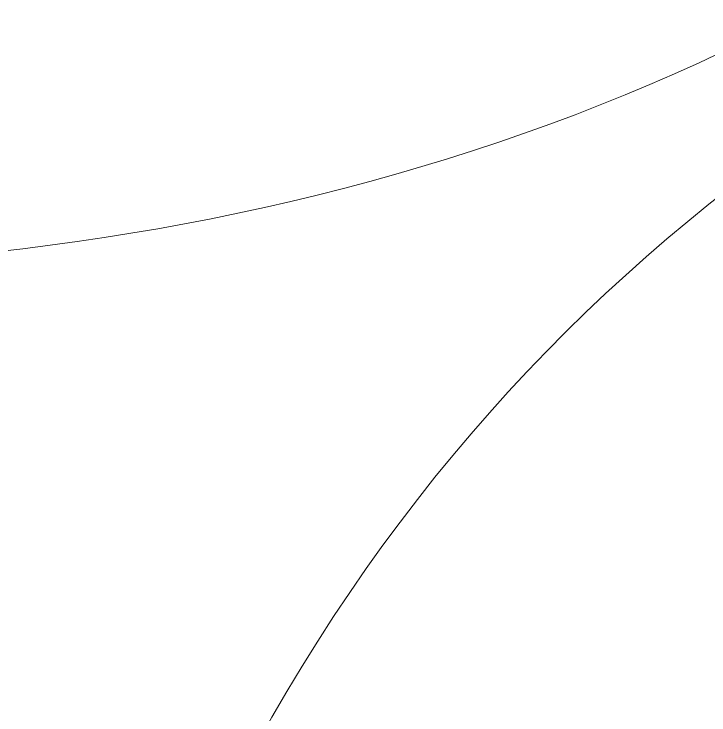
# Model space of a CAD drawing. Header units: centimetres. Extents: x -28.2 to 23.5, y -23.7 to 26.6.
# Drawn here: x -18.169 to -16.675, y 9.389 to 10.894 of the extents above; entities that cross this region are included whole.
import ezdxf

# ---------------------------------------------------------------- set-up
doc = ezdxf.new("R2010")
doc.units = ezdxf.units.CM
doc.header["$MEASUREMENT"] = 0
doc.layers.add('layer 1', color=7, linetype='Continuous')

msp = doc.modelspace()

# ---------------------------------------------------------------- linework, layer by layer
at = {"layer": 'layer 1', "color": 250, "lineweight": 9}
for points in [[(-15.7116, 19.20138), (-15.74966, 19.09156), (-15.7546, 18.97843), (-15.71148, 18.86048), (-15.71148, 18.86048), (-15.33, 18.16243), (-14.9485, 17.46439), (-14.56701, 16.76634), (-14.56701, 16.76634), (-13.32509, 16.55934), (-12.87393, 14.58277), (-14.37221, 13.9904), (-14.37221, 13.9904), (-14.92441, 10.71129), (-17.89867, 9.95728), (-20.30845, 10.51645), (-20.30845, 10.51645), (-20.76779, 10.62304), (-21.0849, 10.89299), (-21.60428, 10.97096), (-21.60428, 10.97096), (-21.94642, 10.96406), (-22.13066, 10.79929), (-22.21304, 10.53266), (-22.21304, 10.53266), (-22.1012, 9.8773), (-22.05613, 9.1997), (-22.33478, 8.41417), (-22.33478, 8.41417), (-21.12934, 7.23643), (-20.4182, 4.44632), (-20.92247, 3.34929), (-20.92247, 3.34929), (-21.38919, 2.7527), (-22.7759, 4.83571), (-23.29073, 5.75638), (-23.29073, 5.75638), (-23.15348, 4.97523), (-23.19881, 3.86289), (-23.44231, 3.86899), (-23.44231, 3.86899), (-24.45689, 3.95421), (-25.32971, 6.7302), (-24.98068, 8.03295), (-24.98068, 8.03295), (-26.72587, 8.64713), (-28.19094, 10.95887), (-27.16833, 12.31981), (-27.16833, 12.31981), (-26.76502, 12.69946), (-25.73854, 12.7449), (-25.19553, 12.73288), (-25.19553, 12.73288), (-25.93511, 13.30228), (-26.03613, 15.67184), (-24.78831, 16.54467), (-24.78831, 16.54467), (-24.54445, 16.68895), (-24.1989, 16.66463), (-24.17324, 16.92463), (-24.17324, 16.92463), (-24.04098, 18.1477), (-25.57227, 17.18506), (-25.47598, 19.03093), (-25.47598, 19.03093), (-25.45329, 19.10906), (-25.39318, 19.16381), (-25.30553, 19.20138), (-25.30553, 19.20138), (-25.30553, 19.20138), (-25.3094, 19.20138), (-25.3094, 19.20138), (-25.3094, 19.20138), (-25.3094, 19.20138), (-25.3094, 19.80138), (-25.3094, 19.80138), (-25.3094, 19.80138), (-25.3094, 19.80138), (-23.3074, 19.80138), (-23.3074, 19.80138), (-23.3074, 19.80138), (-23.3074, 19.80138), (-23.3074, 19.20138), (-23.3074, 19.20138), (-23.3074, 19.20138), (-23.3074, 19.20138), (-23.3088, 19.20138), (-23.3088, 19.20138), (-23.3088, 19.20138), (-23.14788, 18.62265), (-22.74541, 18.15258), (-22.09737, 18.04473), (-22.09737, 18.04473), (-21.90865, 17.94125), (-22.15825, 17.53946), (-21.97562, 17.47859), (-21.97562, 17.47859), (-21.4318, 17.64092), (-21.02798, 17.82153), (-20.48416, 17.98387), (-20.48416, 17.98387), (-20.3198, 18.36129), (-20.67896, 18.60482), (-20.84941, 18.66569), (-20.84941, 18.66569), (-20.91232, 18.75293), (-20.93243, 18.94979), (-20.91377, 19.05529), (-20.91377, 19.05529), (-20.89493, 19.14306), (-20.74704, 19.18381), (-20.50852, 19.20139), (-20.50852, 19.20139), (-20.50852, 19.20139), (-20.50852, 19.20138), (-20.50852, 19.20138), (-20.50852, 19.20138), (-20.50852, 19.20138), (-20.50852, 19.20139), (-20.50852, 19.20139), (-20.50852, 19.20139), (-20.50852, 19.20139), (-20.50852, 19.80138), (-20.50852, 19.80138), (-20.50852, 19.80138), (-20.50852, 19.80138), (-15.71171, 19.80138), (-15.71171, 19.80138), (-15.71171, 19.80138), (-15.71171, 19.80138), (-15.7116, 19.20138), (-15.7116, 19.20138)], [(-16.82124, 2.58691), (-16.78318, 2.69673), (-16.77824, 2.80986), (-16.82136, 2.92781), (-16.82136, 2.92781), (-17.20284, 3.62586), (-17.58434, 4.3239), (-17.96583, 5.02195), (-17.96583, 5.02195), (-19.20775, 5.22895), (-19.65891, 7.20552), (-18.16063, 7.79789), (-18.16063, 7.79789), (-17.60843, 11.077), (-14.63417, 11.83101), (-12.22439, 11.27184), (-12.22439, 11.27184), (-11.76505, 11.16525), (-11.44794, 10.8953), (-10.92856, 10.81733), (-10.92856, 10.81733), (-10.58642, 10.82423), (-10.40218, 10.989), (-10.3198, 11.25563), (-10.3198, 11.25563), (-10.43164, 11.91099), (-10.47671, 12.58859), (-10.19806, 13.37412), (-10.19806, 13.37412), (-11.4035, 14.55186), (-12.11464, 17.34197), (-11.61037, 18.439), (-11.61037, 18.439), (-11.14365, 19.03559), (-9.75694, 16.95258), (-9.24211, 16.03191), (-9.24211, 16.03191), (-9.37936, 16.81306), (-9.33403, 17.9254), (-9.09053, 17.9193), (-9.09053, 17.9193), (-8.07595, 17.83408), (-7.20313, 15.05809), (-7.55216, 13.75534), (-7.55216, 13.75534), (-5.80697, 13.14116), (-4.3419, 10.82942), (-5.36451, 9.46848), (-5.36451, 9.46848), (-5.76782, 9.08883), (-6.7943, 9.04339), (-7.33731, 9.05541), (-7.33731, 9.05541), (-6.59773, 8.48601), (-6.49671, 6.11645), (-7.74453, 5.24362), (-7.74453, 5.24362), (-7.98839, 5.09934), (-8.33394, 5.12366), (-8.3596, 4.86366), (-8.3596, 4.86366), (-8.49186, 3.64059), (-6.96057, 4.60323), (-7.05686, 2.75736), (-7.05686, 2.75736), (-7.07955, 2.67923), (-7.13966, 2.62448), (-7.22731, 2.58691), (-7.22731, 2.58691), (-7.22731, 2.58691), (-7.22344, 2.58691), (-7.22344, 2.58691), (-7.22344, 2.58691), (-7.22344, 2.58691), (-7.22344, 1.98691), (-7.22344, 1.98691), (-7.22344, 1.98691), (-7.22344, 1.98691), (-9.22544, 1.98691), (-9.22544, 1.98691), (-9.22544, 1.98691), (-9.22544, 1.98691), (-9.22544, 2.58691), (-9.22544, 2.58691), (-9.22544, 2.58691), (-9.22544, 2.58691), (-9.22404, 2.58691), (-9.22404, 2.58691), (-9.22404, 2.58691), (-9.38496, 3.16564), (-9.78743, 3.63571), (-10.43547, 3.74356), (-10.43547, 3.74356), (-10.62419, 3.84704), (-10.37459, 4.24883), (-10.55722, 4.3097), (-10.55722, 4.3097), (-11.10104, 4.14737), (-11.50486, 3.96676), (-12.04868, 3.80442), (-12.04868, 3.80442), (-12.21304, 3.427), (-11.85388, 3.18347), (-11.68343, 3.1226), (-11.68343, 3.1226), (-11.62052, 3.03536), (-11.60041, 2.8385), (-11.61907, 2.733), (-11.61907, 2.733), (-11.63791, 2.64523), (-11.7858, 2.60448), (-12.02432, 2.5869), (-12.02432, 2.5869), (-12.02432, 2.5869), (-12.02432, 2.58691), (-12.02432, 2.58691), (-12.02432, 2.58691), (-12.02432, 2.58691), (-12.02432, 2.5869), (-12.02432, 2.5869), (-12.02432, 2.5869), (-12.02432, 2.5869), (-12.02432, 1.98691), (-12.02432, 1.98691), (-12.02432, 1.98691), (-12.02432, 1.98691), (-16.82113, 1.98691), (-16.82113, 1.98691), (-16.82113, 1.98691), (-16.82113, 1.98691), (-16.82124, 2.58691), (-16.82124, 2.58691)]]:
    msp.add_open_spline(points, degree=3, knots=[0, 0, 0, 0, 0.0294118, 0.0294118, 0.0294118, 0.0294118, 0.0588235, 0.0588235, 0.0588235, 0.0588235, 0.0882353, 0.0882353, 0.0882353, 0.0882353, 0.1176471, 0.1176471, 0.1176471, 0.1176471, 0.1470588, 0.1470588, 0.1470588, 0.1470588, 0.1764706, 0.1764706, 0.1764706, 0.1764706, 0.2058824, 0.2058824, 0.2058824, 0.2058824, 0.2352941, 0.2352941, 0.2352941, 0.2352941, 0.2647059, 0.2647059, 0.2647059, 0.2647059, 0.2941176, 0.2941176, 0.2941176, 0.2941176, 0.3235294, 0.3235294, 0.3235294, 0.3235294, 0.3529412, 0.3529412, 0.3529412, 0.3529412, 0.3823529, 0.3823529, 0.3823529, 0.3823529, 0.4117647, 0.4117647, 0.4117647, 0.4117647, 0.4411765, 0.4411765, 0.4411765, 0.4411765, 0.4705882, 0.4705882, 0.4705882, 0.4705882, 0.5, 0.5, 0.5, 0.5, 0.5294118, 0.5294118, 0.5294118, 0.5294118, 0.5588235, 0.5588235, 0.5588235, 0.5588235, 0.5882353, 0.5882353, 0.5882353, 0.5882353, 0.6176471, 0.6176471, 0.6176471, 0.6176471, 0.6470588, 0.6470588, 0.6470588, 0.6470588, 0.6764706, 0.6764706, 0.6764706, 0.6764706, 0.7058824, 0.7058824, 0.7058824, 0.7058824, 0.7352941, 0.7352941, 0.7352941, 0.7352941, 0.7647059, 0.7647059, 0.7647059, 0.7647059, 0.7941176, 0.7941176, 0.7941176, 0.7941176, 0.8235294, 0.8235294, 0.8235294, 0.8235294, 0.8529412, 0.8529412, 0.8529412, 0.8529412, 0.8823529, 0.8823529, 0.8823529, 0.8823529, 0.9117647, 0.9117647, 0.9117647, 0.9117647, 0.9411765, 0.9411765, 0.9411765, 0.9411765, 1, 1, 1, 1], dxfattribs=at)

doc.saveas('drawing.dxf')
